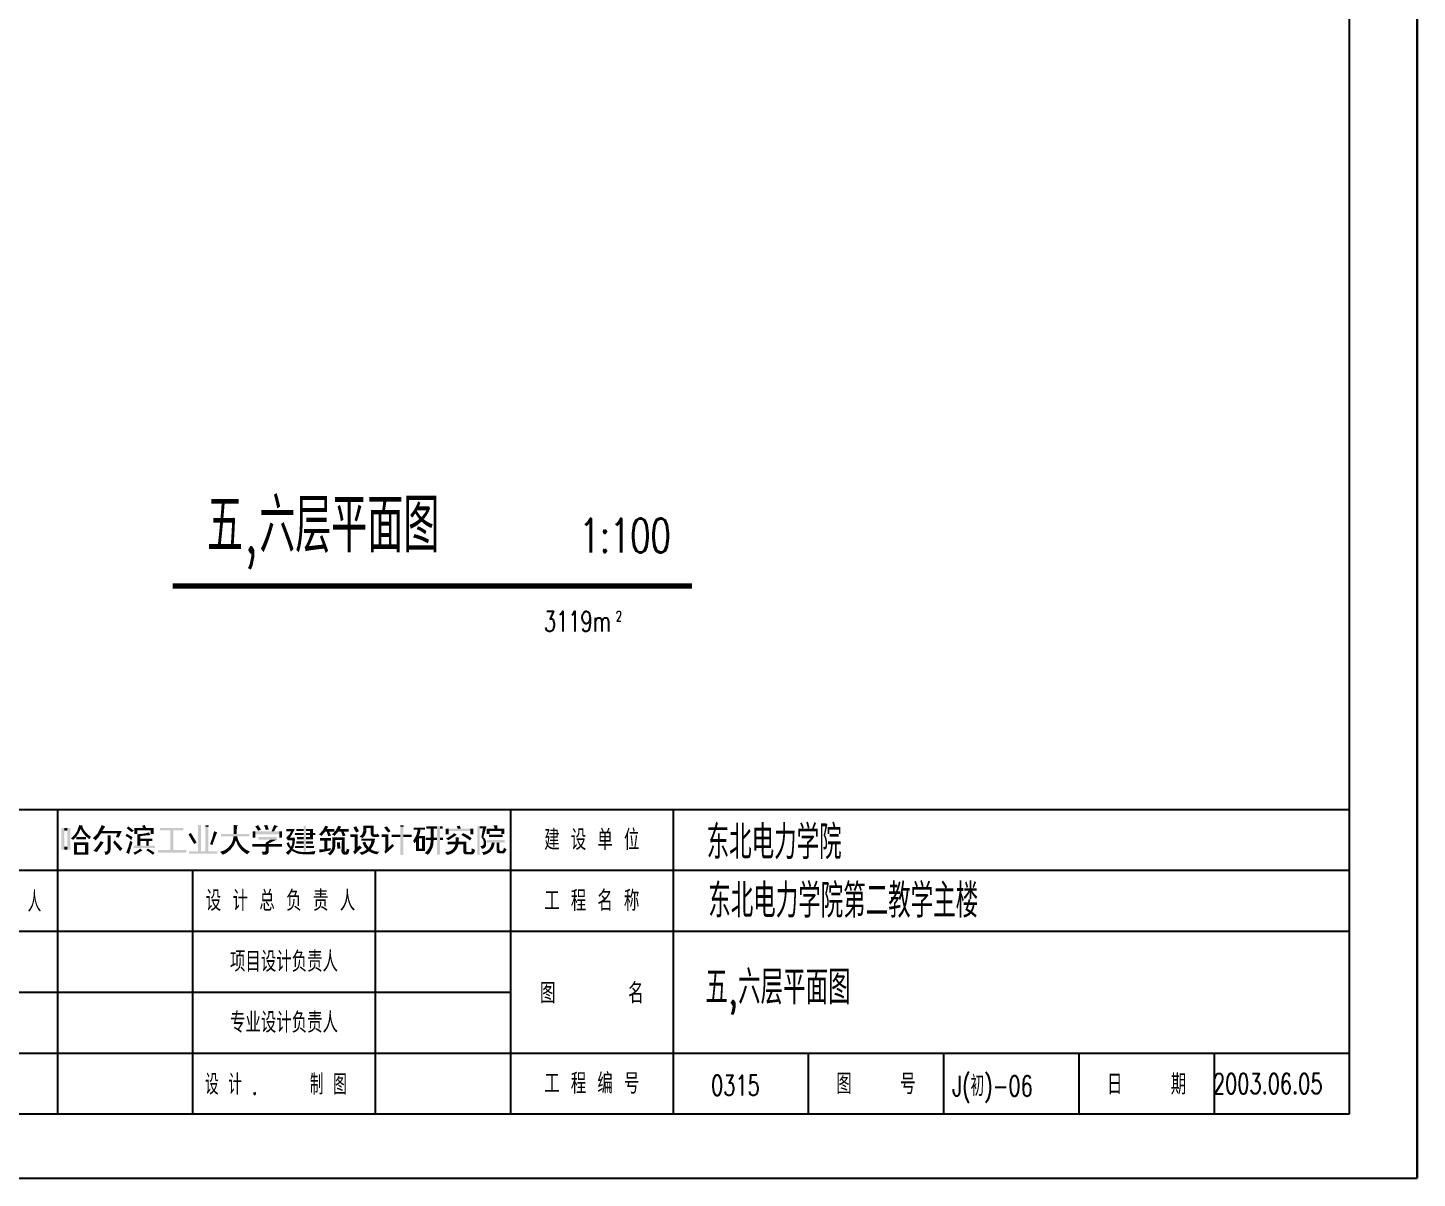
# Model space of a CAD drawing. Extents: x 165127 to 1058185, y 60808 to 144908.
# Drawn here: x 1037648 to 1058185, y 60808 to 77807 of the extents above; entities that cross this region are included whole.
import ezdxf
from ezdxf.enums import TextEntityAlignment as Align

# ---------------------------------------------------------------- set-up
doc = ezdxf.new("R2010")
doc.units = 0
doc.header["$LTSCALE"] = 1000
doc.linetypes.add('HIDDEN2', pattern=[0.1875, 0.125, -0.0625])
doc.layers.get('0').update_dxf_attribs({"linetype": 'CONTINUOUS'})
for name, color, linetype in [('PUB_TEXT', 7, 'CONTINUOUS'), ('WINDOW', 2, 'CONTINUOUS'), ('内部道路', 151, 'HIDDEN2'), ('面积注记', 7, 'CONTINUOUS')]:
    doc.layers.add(name, color=color, linetype=linetype)
doc.styles.add('_HZTXT', font='romans.shx', dxfattribs={"width": 0.7, "bigfont": 'z.shx'})
doc.styles.add('DIM_FONT', font='SIMPLEX.shx', dxfattribs={"width": 0.7})
doc.styles.add('HZ', font='romans.shx', dxfattribs={"bigfont": 'z.shx'})
doc.styles.add('Z', font='romans', dxfattribs={"width": 0.8, "bigfont": 'z'})

# ---------------------------------------------------------------- blocks, each defined once
blk = doc.blocks.new('A$C34131D43')
at = {"color": 243}
for p, q in [((160900, 84100), (160900, 0)), ((160900, 0), (160900, 59400)), ((160900, 0), (160900, 42000)), ((160900, 0), (160900, 42000)), ((138400, 3650), (159900, 3650)), ((138400, 2750), (147500, 2750)), ((125600, 1850), (159900, 1850)), ((151900, 1850), (151900, 950)), ((153900, 1850), (153900, 950)), ((155900, 1850), (155900, 950)), ((157900, 1850), (157900, 950)), ((0, 0), (160900, 0)), ((34800, 0), (160900, 0)), ((65600, 0), (160900, 0)), ((101500, 0), (160900, 0))]:
    blk.add_line(p, q, dxfattribs=at)
at = {"color": 244}
for p, q in [((159900, 950), (159900, 83100)), ((159900, 950), (159900, 58400)), ((159900, 950), (159900, 40998)), ((159900, 950), (159900, 40998)), ((2500, 950), (159900, 950)), ((37300, 950), (159900, 950)), ((89100, 950), (159900, 950)), ((104000, 950), (159900, 950))]:
    blk.add_line(p, q, dxfattribs=at)
at = {"color": 247}
for p, q in [((125600, 5450), (159900, 5450)), ((125600, 4550), (159900, 4550))]:
    blk.add_line(p, q, dxfattribs=at)
at = {"color": 242}
for p, q in [((140800, 5450), (140800, 950)), ((147500, 5450), (147500, 950)), ((149900, 5450), (149900, 950)), ((141164, 5196), (141146, 5163)), ((142800, 4550), (142800, 950)), ((145500, 4550), (145500, 950))]:
    blk.add_line(p, q, dxfattribs=at)
for points in [[(140860, 5175), (140904, 5175), (140860, 4855), (140904, 4855)], [(140904, 5175), (140947, 5175), (140904, 5137), (140947, 5137)], [(140947, 5175), (140992, 5175), (140947, 4855), (140992, 4855)], [(141124, 5219), (141146, 5163), (141090, 5124), (141118, 5103)], [(141124, 5219), (141175, 5210), (141146, 5163), (141164, 5196)], [(141146, 5163), (141164, 5196), (141169, 5119), (141198, 5139)], [(141198, 5139), (141220, 5111), (141169, 5119), (141192, 5085)], [(141456, 5219), (141446, 5095), (141397, 5096), (141440, 5085)], [(141456, 5219), (141506, 5196), (141446, 5095), (141464, 5131)], [(141825, 5173), (141851, 5197), (141899, 5112), (141931, 5136)], [(141940, 5175), (141982, 5175), (141940, 5087), (141982, 5087)], [(141982, 5175), (142181, 5175), (141982, 5140), (142181, 5140)], [(142050, 5208), (142093, 5218), (142071, 5175), (142112, 5175)], [(142181, 5175), (142226, 5175), (142181, 5087), (142226, 5087)], [(142319, 5175), (142660, 5175), (142319, 5138), (142660, 5138)], [(142468, 5142), (142513, 5142), (142468, 4843), (142513, 4843)], [(142880, 5220), (142925, 5220), (142880, 4829), (142925, 4829)], [(142986, 5216), (143038, 5213), (142986, 5195), (143031, 5191)], [(142986, 5195), (143031, 5191), (142986, 4794), (143031, 4794)], [(143404, 5219), (143471, 5214), (143404, 5196), (143455, 5197)], [(143404, 5196), (143455, 5197), (143404, 5087), (143449, 5087)], [(143726, 5196), (143767, 5219), (143771, 5132), (143809, 5153)], [(143852, 5214), (143902, 5219), (143870, 5182), (143913, 5188)], [(143870, 5182), (143913, 5188), (143880, 5146), (143926, 5153)], [(143997, 5199), (144036, 5183), (143966, 5124), (144002, 5124)], [(144005, 5219), (144061, 5200), (143997, 5199), (144036, 5183)], [(144183, 5162), (144275, 5162), (144183, 5125), (144260, 5125)], [(144275, 5162), (144311, 5162), (144231, 5079), (144263, 5070)], [(144332, 5161), (144440, 5161), (144332, 5130), (144440, 5130)], [(144440, 5206), (144477, 5206), (144440, 4826), (144477, 4826)], [(144477, 5161), (144534, 5161), (144477, 5130), (144534, 5130)], [(144534, 5161), (144578, 5161), (144534, 5008), (144578, 5008)], [(144727, 5146), (144761, 5122), (144669, 5078), (144706, 5058)], [(144761, 5209), (144804, 5194), (144727, 5146), (144761, 5122)], [(144784, 5159), (144892, 5159), (144761, 5122), (144892, 5122)], [(144918, 5144), (144953, 5122), (144861, 5078), (144898, 5058)], [(144953, 5209), (144996, 5194), (144918, 5144), (144953, 5122)], [(144976, 5159), (145108, 5159), (144953, 5122), (145108, 5122)], [(145174, 5184), (145218, 5200), (145216, 5108), (145259, 5128)], [(145324, 5140), (145367, 5131), (145323, 5128), (145364, 5108)], [(145324, 5208), (145367, 5208), (145324, 5140), (145367, 5132)], [(145367, 5208), (145433, 5208), (145367, 5173), (145433, 5173)], [(145433, 5208), (145477, 5208), (145433, 5085), (145477, 5088)], [(145630, 5184), (145671, 5199), (145688, 5108), (145727, 5127)], [(145870, 5217), (145924, 5210), (145870, 5196), (145914, 5191)], [(145870, 5196), (145914, 5191), (145870, 4777), (145914, 4777)], [(146067, 5182), (146128, 5182), (146067, 5151), (146126, 5151)], [(146124, 5136), (146165, 5128), (146117, 5102), (146155, 5086)], [(146128, 5182), (146170, 5182), (146124, 5136), (146165, 5128)], [(146170, 5182), (146236, 5182), (146168, 5151), (146236, 5151)], [(146252, 5197), (146317, 5197), (146252, 5166), (146317, 5166)], [(146317, 5197), (146360, 5197), (146317, 4974), (146360, 4972)], [(146360, 5197), (146413, 5197), (146360, 5166), (146413, 5166)], [(146413, 5197), (146456, 5197), (146413, 4782), (146456, 4782)], [(146456, 5197), (146497, 5197), (146456, 5166), (146497, 5166)], [(146539, 5164), (146582, 5164), (146539, 5081), (146582, 5081)], [(146582, 5164), (146906, 5164), (146582, 5129), (146906, 5129)], [(146703, 5200), (146747, 5209), (146717, 5164), (146765, 5164)], [(146906, 5164), (146949, 5164), (146906, 5081), (146949, 5081)], [(147006, 5197), (147044, 5197), (147006, 4777), (147044, 4777)], [(147044, 5197), (147096, 5197), (147044, 5169), (147091, 5169)], [(147096, 5197), (147142, 5197), (147068, 5040), (147097, 5040)], [(147145, 5164), (147192, 5164), (147145, 5085), (147192, 5085)], [(147192, 5164), (147364, 5164), (147192, 5129), (147364, 5129)], [(147246, 5212), (147301, 5217), (147255, 5202), (147301, 5208)], [(147255, 5202), (147301, 5208), (147264, 5164), (147302, 5164)], [(147364, 5164), (147405, 5164), (147364, 5085), (147405, 5085)], [(141051, 5067), (141080, 5046), (140999, 5018), (141036, 4999)], [(141046, 4962), (141090, 4962), (141046, 4779), (141090, 4779)], [(141090, 5124), (141118, 5103), (141051, 5067), (141080, 5046)], [(141083, 5042), (141226, 5042), (141083, 5007), (141226, 5007)], [(141090, 4962), (141211, 4962), (141090, 4924), (141211, 4924)], [(141192, 5085), (141220, 5111), (141215, 5059), (141243, 5088)], [(141211, 4962), (141256, 4962), (141211, 4779), (141256, 4779)], [(141215, 5059), (141243, 5088), (141247, 5029), (141272, 5063)], [(141247, 5029), (141272, 5063), (141274, 5009), (141296, 5045)], [(141370, 5065), (141404, 5033), (141325, 5026), (141367, 4992)], [(141397, 5096), (141440, 5085), (141370, 5065), (141404, 5033)], [(141441, 4981), (141486, 4963), (141390, 4901), (141430, 4884)], [(141464, 5131), (141702, 5131), (141446, 5095), (141688, 5095)], [(141543, 5064), (141588, 5064), (141543, 4856), (141588, 4856)], [(141624, 4960), (141649, 4992), (141727, 4834), (141764, 4868)], [(141702, 5131), (141752, 5131), (141666, 5042), (141708, 5033)], [(141806, 5060), (141827, 5089), (141851, 5035), (141882, 5057)], [(141851, 5035), (141882, 5057), (141893, 4998), (141912, 5039)], [(141875, 4986), (141912, 4965), (141851, 4896), (141886, 4884)], [(142073, 5090), (142081, 5062), (141982, 5082), (142027, 5056)], [(141982, 5082), (142027, 5056), (141982, 4915), (142027, 4915)], [(142027, 5019), (142202, 5019), (142027, 4984), (142202, 4984)], [(142154, 5109), (142177, 5072), (142073, 5090), (142081, 5062)], [(142114, 4984), (142151, 4984), (142113, 4915), (142152, 4915)], [(142739, 5079), (142773, 5102), (142822, 4939), (142859, 4960)], [(143093, 5037), (143128, 5026), (143058, 4936), (143091, 4924)], [(143117, 5127), (143162, 5111), (143093, 5037), (143128, 5026)], [(143221, 5087), (143639, 5087), (143221, 5050), (143639, 5050)], [(143367, 4934), (143396, 4902), (143329, 4888), (143358, 4854)], [(143388, 4977), (143424, 4953), (143367, 4934), (143396, 4902)], [(143399, 5013), (143441, 5006), (143388, 4977), (143424, 4953)], [(143404, 5050), (143448, 5050), (143399, 5013), (143441, 5006)], [(143448, 5050), (143458, 5050), (143437, 4992), (143471, 5003)], [(143437, 4992), (143471, 5003), (143468, 4922), (143492, 4958)], [(143468, 4922), (143492, 4958), (143497, 4878), (143517, 4922)], [(143682, 4940), (143881, 4940), (143682, 4900), (143881, 4900)], [(143685, 5124), (143727, 5124), (143685, 5030), (143727, 5030)], [(143727, 5124), (144079, 5124), (143727, 5083), (144079, 5083)], [(143770, 5043), (144041, 5043), (143770, 5004), (144045, 5004)], [(143952, 5004), (144045, 5004), (143881, 4958), (143924, 4948)], [(143881, 4958), (143924, 4948), (143881, 4839), (143924, 4839)], [(143924, 4940), (144122, 4940), (143924, 4900), (144122, 4900)], [(144079, 5124), (144119, 5124), (144079, 5033), (144119, 5033)], [(144231, 5079), (144263, 5070), (144182, 5030), (144208, 4993)], [(144187, 4949), (144219, 4967), (144212, 4901), (144233, 4928)], [(144234, 5030), (144310, 5030), (144208, 4993), (144311, 4993)], [(144274, 4956), (144306, 4944), (144264, 4913), (144289, 4886)], [(144276, 4993), (144311, 4993), (144274, 4956), (144306, 4944)], [(144315, 5099), (144440, 5099), (144315, 5070), (144440, 5070)], [(144331, 4976), (144440, 4976), (144331, 4941), (144440, 4941)], [(144343, 5040), (144440, 5040), (144343, 5008), (144440, 5008)], [(144477, 5099), (144534, 5099), (144477, 5070), (144534, 5070)], [(144477, 5040), (144534, 5040), (144477, 5008), (144534, 5008)], [(144477, 4976), (144579, 4976), (144477, 4941), (144579, 4941)], [(144578, 5099), (144615, 5099), (144578, 5070), (144615, 5070)], [(144681, 5027), (144747, 5027), (144681, 4990), (144747, 4990)], [(144747, 5027), (144790, 5027), (144747, 4861), (144790, 4867)], [(144781, 5122), (144818, 5122), (144803, 5053), (144847, 5064)], [(144790, 5027), (144845, 5027), (144790, 4990), (144845, 4990)], [(144866, 5035), (144910, 5035), (144866, 4906), (144910, 4905)], [(144910, 5035), (145007, 5035), (144910, 4999), (145005, 4999)], [(144933, 4961), (144977, 4964), (144938, 4868), (144982, 4872)], [(144995, 5122), (145032, 5122), (145017, 5053), (145060, 5064)], [(145007, 5035), (145049, 5035), (144999, 4833), (145046, 4833)], [(145132, 5081), (145197, 5081), (145132, 5043), (145197, 5043)], [(145197, 5081), (145241, 5081), (145197, 4848), (145241, 4891)], [(145302, 5078), (145345, 5060), (145267, 5047), (145311, 5025)], [(145295, 5015), (145443, 5015), (145295, 4988), (145443, 4988)], [(145323, 5128), (145364, 5108), (145302, 5078), (145345, 5060)], [(145309, 4958), (145350, 4974), (145336, 4902), (145370, 4928)], [(145432, 4940), (145471, 4921), (145402, 4887), (145433, 4861)], [(145441, 4976), (145490, 4975), (145432, 4940), (145471, 4921)], [(145433, 5085), (145477, 5088), (145440, 5062), (145483, 5080)], [(145440, 5062), (145483, 5080), (145457, 5046), (145501, 5079)], [(145443, 5015), (145495, 5015), (145441, 4976), (145490, 4975)], [(145457, 5046), (145501, 5079), (145491, 5041), (145512, 5079)], [(145491, 5041), (145512, 5079), (145544, 5044), (145521, 5079)], [(145544, 5044), (145521, 5079), (145564, 5057), (145530, 5093)], [(145596, 5079), (145648, 5079), (145596, 5042), (145648, 5042)], [(145633, 4828), (145753, 4939), (145651, 4797), (145778, 4910)], [(145648, 5079), (145692, 5079), (145648, 4842), (145692, 4883)], [(145742, 5078), (145870, 5078), (145742, 5042), (145870, 5042)], [(145914, 5078), (146036, 5078), (145914, 5042), (146036, 5042)], [(146081, 5021), (146103, 4978), (146060, 4992), (146077, 4944)], [(146102, 5060), (146134, 5032), (146081, 5021), (146103, 4978)], [(146117, 5102), (146155, 5086), (146102, 5060), (146134, 5032)], [(146103, 4978), (146109, 4987), (146103, 4935), (146145, 4944)], [(146103, 4935), (146145, 4944), (146145, 4916)], [(146103, 4935), (146145, 4916), (146103, 4834), (146145, 4834)], [(146134, 5032), (146145, 5022), (146109, 4987), (146145, 4944)], [(146134, 5032), (146145, 5057), (146145, 5022)], [(146145, 5057), (146191, 5057), (146145, 5022), (146191, 5022)], [(146191, 5057), (146236, 5057), (146191, 4834), (146236, 4834)], [(146244, 5033), (146317, 5033), (146244, 4997), (146317, 4997)], [(146314, 4938), (146355, 4924), (146303, 4900), (146344, 4882)], [(146317, 4974), (146360, 4972), (146314, 4938), (146355, 4924)], [(146360, 5033), (146413, 5033), (146360, 4997), (146413, 4997)], [(146456, 5033), (146500, 5033), (146456, 4997), (146500, 4997)], [(146589, 5042), (146619, 5019), (146544, 5020), (146580, 4994)], [(146569, 4971), (146800, 4971), (146569, 4934), (146800, 4934)], [(146632, 5070), (146664, 5048), (146589, 5042), (146619, 5019)], [(146665, 5098), (146706, 5075), (146632, 5070), (146664, 5048)], [(146684, 4934), (146728, 4934), (146677, 4911), (146719, 4899)], [(146688, 5040), (146745, 5031), (146688, 5023), (146731, 5012)], [(146688, 5023), (146731, 5012), (146688, 4971), (146731, 4971)], [(146770, 5071), (146798, 5098), (146791, 5061), (146829, 5085)], [(146791, 5061), (146829, 5085), (146826, 5041), (146862, 5068)], [(146800, 4971), (146845, 4971), (146800, 4825), (146845, 4838)], [(146826, 5041), (146862, 5068), (146861, 5019), (146891, 5049)], [(146861, 5019), (146891, 5049), (146898, 4991), (146926, 5020)], [(147068, 5040), (147097, 5040), (147085, 5016), (147111, 5026)], [(147085, 5016), (147111, 5026), (147095, 4994), (147120, 5015)], [(147095, 4994), (147120, 5015), (147100, 4977), (147136, 4978)], [(147103, 4945), (147138, 4961), (147097, 4925), (147138, 4913)], [(147100, 4977), (147136, 4978), (147103, 4945), (147138, 4961)], [(147145, 4997), (147410, 4997), (147145, 4959), (147410, 4959)], [(147178, 5075), (147383, 5075), (147178, 5041), (147383, 5040)], [(147217, 4935), (147259, 4929), (147210, 4910), (147248, 4891)], [(147218, 4959), (147263, 4957), (147217, 4935), (147259, 4929)], [(147292, 4959), (147335, 4959), (147293, 4840), (147335, 4858)], [(140904, 4897), (140947, 4897), (140904, 4855), (140947, 4855)], [(141090, 4815), (141211, 4815), (141090, 4779), (141211, 4779)], [(141390, 4901), (141430, 4884), (141335, 4838), (141384, 4819)], [(141493, 4823), (141523, 4825), (141531, 4780), (141549, 4787)], [(141493, 4823), (141519, 4794), (141503, 4809), (141508, 4794)], [(141508, 4794), (141519, 4794), (141506, 4778), (141531, 4780)], [(141539, 4839), (141580, 4820), (141523, 4825), (141549, 4787)], [(141543, 4856), (141588, 4856), (141539, 4839), (141580, 4820)], [(141851, 4896), (141886, 4884), (141819, 4812), (141860, 4789)], [(141923, 4812), (141961, 4826), (141937, 4797), (141977, 4797)], [(141927, 4915), (142244, 4915), (141927, 4879), (142244, 4879)], [(141937, 4797), (141977, 4797), (141944, 4778)], [(141996, 4847), (142008, 4815), (141961, 4826), (141977, 4797)], [(142027, 4873), (142055, 4841), (141996, 4847), (142008, 4815)], [(142114, 4847), (142139, 4871), (142166, 4816), (142188, 4841)], [(142166, 4816), (142188, 4841), (142213, 4778), (142237, 4810)], [(142290, 4848), (142706, 4848), (142290, 4812), (142706, 4812)], [(142748, 4831), (143166, 4831), (142748, 4795), (143166, 4795)], [(143274, 4847), (143305, 4810), (143207, 4823), (143245, 4779)], [(143329, 4888), (143358, 4854), (143274, 4847), (143305, 4810)], [(143497, 4878), (143517, 4922), (143529, 4843), (143552, 4884)], [(143529, 4843), (143552, 4884), (143564, 4813), (143594, 4852)], [(143564, 4813), (143594, 4852), (143606, 4785), (143646, 4826)], [(143818, 4823), (143862, 4823), (143831, 4805), (143873, 4807)], [(143831, 4805), (143873, 4807), (143837, 4778), (143890, 4783)], [(143880, 4835), (143915, 4796), (143862, 4823), (143890, 4783)], [(143881, 4839), (143924, 4839), (143880, 4837), (143923, 4813)], [(143880, 4837), (143923, 4813), (143880, 4835), (143915, 4796)], [(144229, 4854), (144260, 4832), (144175, 4810), (144212, 4776)], [(144212, 4901), (144233, 4928), (144239, 4867), (144255, 4893)], [(144264, 4913), (144289, 4886), (144229, 4854), (144260, 4832)], [(144266, 4842), (144279, 4868), (144296, 4822), (144314, 4845)], [(144296, 4822), (144314, 4845), (144357, 4795), (144359, 4830)], [(144315, 4907), (144440, 4907), (144315, 4877), (144440, 4877)], [(144357, 4795), (144359, 4830), (144440, 4786), (144426, 4819)], [(144440, 4786), (144426, 4819), (144520, 4786), (144510, 4820)], [(144477, 4907), (144594, 4907), (144477, 4877), (144594, 4877)], [(144520, 4786), (144510, 4820), (144599, 4784), (144615, 4835)], [(144670, 4858), (144747, 4861), (144670, 4812), (144763, 4830)], [(144747, 4861), (144840, 4879), (144763, 4830), (144839, 4844)], [(144792, 4796), (144816, 4810), (144812, 4787), (144829, 4800)], [(144812, 4787), (144829, 4800), (144830, 4770), (144849, 4784)], [(144844, 4840), (144877, 4816), (144816, 4810), (144849, 4784)], [(144860, 4872), (144897, 4852), (144844, 4840), (144877, 4816)], [(144866, 4906), (144910, 4907), (144860, 4872), (144897, 4852)], [(144999, 4833), (145046, 4833), (145002, 4813), (145047, 4831)], [(145047, 4831), (145050, 4829), (145002, 4813), (145013, 4797)], [(145050, 4829), (145054, 4826), (145013, 4797), (145028, 4785)], [(145054, 4826), (145057, 4826), (145028, 4785), (145045, 4780)], [(145057, 4826), (145059, 4825), (145045, 4780), (145067, 4780)], [(145059, 4825), (145065, 4826), (145067, 4780), (145089, 4787)], [(145065, 4826), (145072, 4833), (145089, 4787), (145101, 4799)], [(145072, 4833), (145074, 4846), (145101, 4799), (145107, 4812)], [(145074, 4846), (145078, 4858), (145086, 4833), (145107, 4812)], [(145075, 4871), (145088, 4864), (145077, 4859), (145094, 4833)], [(145086, 4833), (145107, 4812), (145112, 4833), (145118, 4857)], [(145088, 4864), (145118, 4857), (145094, 4833), (145112, 4833)], [(145174, 4825), (145269, 4919), (145196, 4787), (145299, 4884)], [(145307, 4822), (145315, 4783), (145263, 4814), (145300, 4778)], [(145339, 4835), (145374, 4811), (145307, 4822), (145315, 4783)], [(145336, 4902), (145370, 4928), (145373, 4858), (145402, 4887)], [(145373, 4858), (145404, 4832), (145339, 4835), (145374, 4811)], [(145402, 4887), (145433, 4861), (145373, 4858), (145404, 4832)], [(145404, 4832), (145433, 4861), (145450, 4806), (145461, 4844)], [(145450, 4806), (145461, 4844), (145494, 4792), (145502, 4830)], [(145494, 4792), (145502, 4830), (145526, 4786), (145560, 4824)], [(146145, 4869), (146191, 4869), (146145, 4834), (146191, 4834)], [(146229, 4804), (146246, 4818), (146253, 4795), (146263, 4803)], [(146266, 4838), (146304, 4810), (146246, 4818), (146283, 4786)], [(146253, 4795), (146263, 4803), (146274, 4777), (146283, 4786)], [(146286, 4866), (146326, 4845), (146266, 4838), (146304, 4810)], [(146303, 4900), (146344, 4882), (146286, 4866), (146326, 4845)], [(146585, 4826), (146604, 4787), (146531, 4820), (146559, 4777)], [(146617, 4840), (146646, 4807), (146585, 4826), (146604, 4787)], [(146641, 4858), (146677, 4833), (146617, 4840), (146646, 4807)], [(146661, 4882), (146701, 4863), (146641, 4858), (146677, 4833)], [(146677, 4911), (146719, 4899), (146661, 4882), (146701, 4863)], [(146800, 4825), (146845, 4838), (146804, 4811), (146847, 4833)], [(146804, 4811), (146847, 4833), (146808, 4802), (146850, 4828)], [(146808, 4802), (146850, 4828), (146817, 4793), (146859, 4822)], [(146817, 4793), (146859, 4822), (146830, 4786), (146875, 4820)], [(146875, 4820), (146881, 4820), (146830, 4786), (146844, 4784)], [(146881, 4820), (146895, 4820), (146844, 4784), (146927, 4784)], [(146895, 4820), (146899, 4820), (146927, 4784), (146934, 4785)], [(146899, 4820), (146913, 4822), (146934, 4785), (146940, 4787)], [(146913, 4822), (146921, 4829), (146940, 4787), (146946, 4790)], [(146921, 4829), (146925, 4838), (146946, 4790), (146958, 4800)], [(146925, 4838), (146926, 4859), (146958, 4800), (146961, 4805)], [(146926, 4875), (146954, 4858), (146926, 4867), (146968, 4828)], [(146926, 4859), (146926, 4867), (146961, 4805), (146968, 4828)], [(146954, 4858), (146975, 4855), (146968, 4828)], [(147049, 4911), (147078, 4911), (147077, 4865), (147115, 4880)], [(147077, 4820), (147114, 4823), (147093, 4798), (147115, 4805)], [(147090, 4918), (147137, 4910), (147078, 4911), (147115, 4880)], [(147097, 4925), (147138, 4913), (147090, 4918), (147137, 4910)], [(147093, 4798), (147115, 4805), (147095, 4776), (147118, 4781)], [(147144, 4834), (147157, 4795), (147114, 4823), (147118, 4781)], [(147173, 4854), (147201, 4825), (147144, 4834), (147157, 4795)], [(147197, 4882), (147230, 4859), (147173, 4854), (147201, 4825)], [(147210, 4910), (147248, 4891), (147197, 4882), (147230, 4859)], [(147293, 4840), (147335, 4858), (147295, 4828), (147337, 4850)], [(147295, 4828), (147337, 4850), (147302, 4815), (147340, 4844)], [(147302, 4815), (147340, 4844), (147314, 4805), (147345, 4839)], [(147314, 4805), (147345, 4839), (147337, 4799), (147352, 4836)], [(147337, 4799), (147352, 4836), (147388, 4799), (147370, 4835)], [(147388, 4799), (147370, 4835), (147392, 4800), (147378, 4837)], [(147392, 4800), (147378, 4837), (147403, 4804), (147383, 4841)], [(147403, 4804), (147383, 4841), (147408, 4808), (147389, 4849)], [(147408, 4808), (147389, 4849), (147418, 4818), (147392, 4857)], [(147418, 4818), (147392, 4857), (147423, 4827), (147398, 4872)], [(147423, 4827), (147398, 4872), (147431, 4844), (147401, 4880)], [(147403, 4885), (147419, 4870), (147401, 4880), (147415, 4863)], [(147419, 4870), (147441, 4865), (147415, 4863), (147431, 4844)]]:
    blk.add_solid(points, dxfattribs=at)
at = {"color": 242, "style": 'HZ', "width": 0.8}
for s, p in [('建 设 单 位', (148700, 5000)), ('工 程 名 称', (148700, 4100)), ('项目设计负责人', (144150, 3200)), ('专业设计负责人', (144150, 2300)), ('工 程 编 号', (148700, 1400))]:
    blk.add_text(s, height=300, dxfattribs=at).set_placement(p, align=Align.MIDDLE_CENTER)
at = {"color": 242, "style": 'HZ'}
for s, width, p in [('人', 0.7, (140362, 3936)), ('设', 0.8, (142994, 3950)), ('计', 0.8, (143390, 3950)), ('总', 0.8, (143786, 3950)), ('负', 0.8, (144182, 3950)), ('责', 0.8, (144578, 3950)), ('人', 0.8, (144974, 3950)), ('设 计 .', 0.7, (142984, 1236)), ('制 图', 0.7, (144533, 1236))]:
    blk.add_text(s, height=300, dxfattribs=dict(at, width=width)).set_placement(p)
at = {"color": 242, "style": 'HZ', "width": 0.8}
for s, p in [('图      名', (148700, 2750)), ('图    号', (152900, 1400)), ('日    期', (156900, 1400))]:
    blk.add_text(s, height=300, dxfattribs=at).set_placement(p, align=Align.MIDDLE)

msp = doc.modelspace()

# ---------------------------------------------------------------- linework, layer by layer
at = {"layer": 'WINDOW', "const_width": 80}
msp.add_lwpolyline([(1039788.2, 69559.6), (1047465.3, 69559.6)], dxfattribs=at)

# ---------------------------------------------------------------- block references
at = {"layer": 'WINDOW'}
msp.add_blockref('A$C34131D43', (897284.7, 60808.1), dxfattribs=at)

# ---------------------------------------------------------------- texts
at = {"layer": 'PUB_TEXT', "style": 'DIM_FONT', "width": 0.7}
msp.add_text('3119m', height=300, dxfattribs=at).set_placement((1046266.7, 69037.6), align=Align.MIDDLE_RIGHT)
msp.add_text(' 2', height=150, dxfattribs=at).set_placement((1046266.7, 69037.6))
at = {"layer": '内部道路', "style": 'Z', "width": 0.7}
for s, height, p in [('东北电力学院', 500, (1047682.3, 65522.5)), ('东北电力学院第二教学主楼', 500, (1047705.5, 64657.9)), ('五,六层平面图', 500, (1047664.3, 63378.9)), ('0315', 300, (1047747.1, 62030.9)), ('J(初)-06', 300, (1051313.2, 62022.3)), ('2003.06.05', 300, (1055164.7, 62055))]:
    msp.add_text(s, height=height, dxfattribs=at).set_placement(p)
at = {"layer": '面积注记', "style": '_HZTXT', "width": 0.7}
for s, height, p in [('五,六层平面图', 800, (1040297.5, 70054.1)), ('1:100', 500, (1045802.8, 70054.1))]:
    msp.add_text(s, height=height, dxfattribs=at).set_placement(p)

doc.saveas('drawing.dxf')
